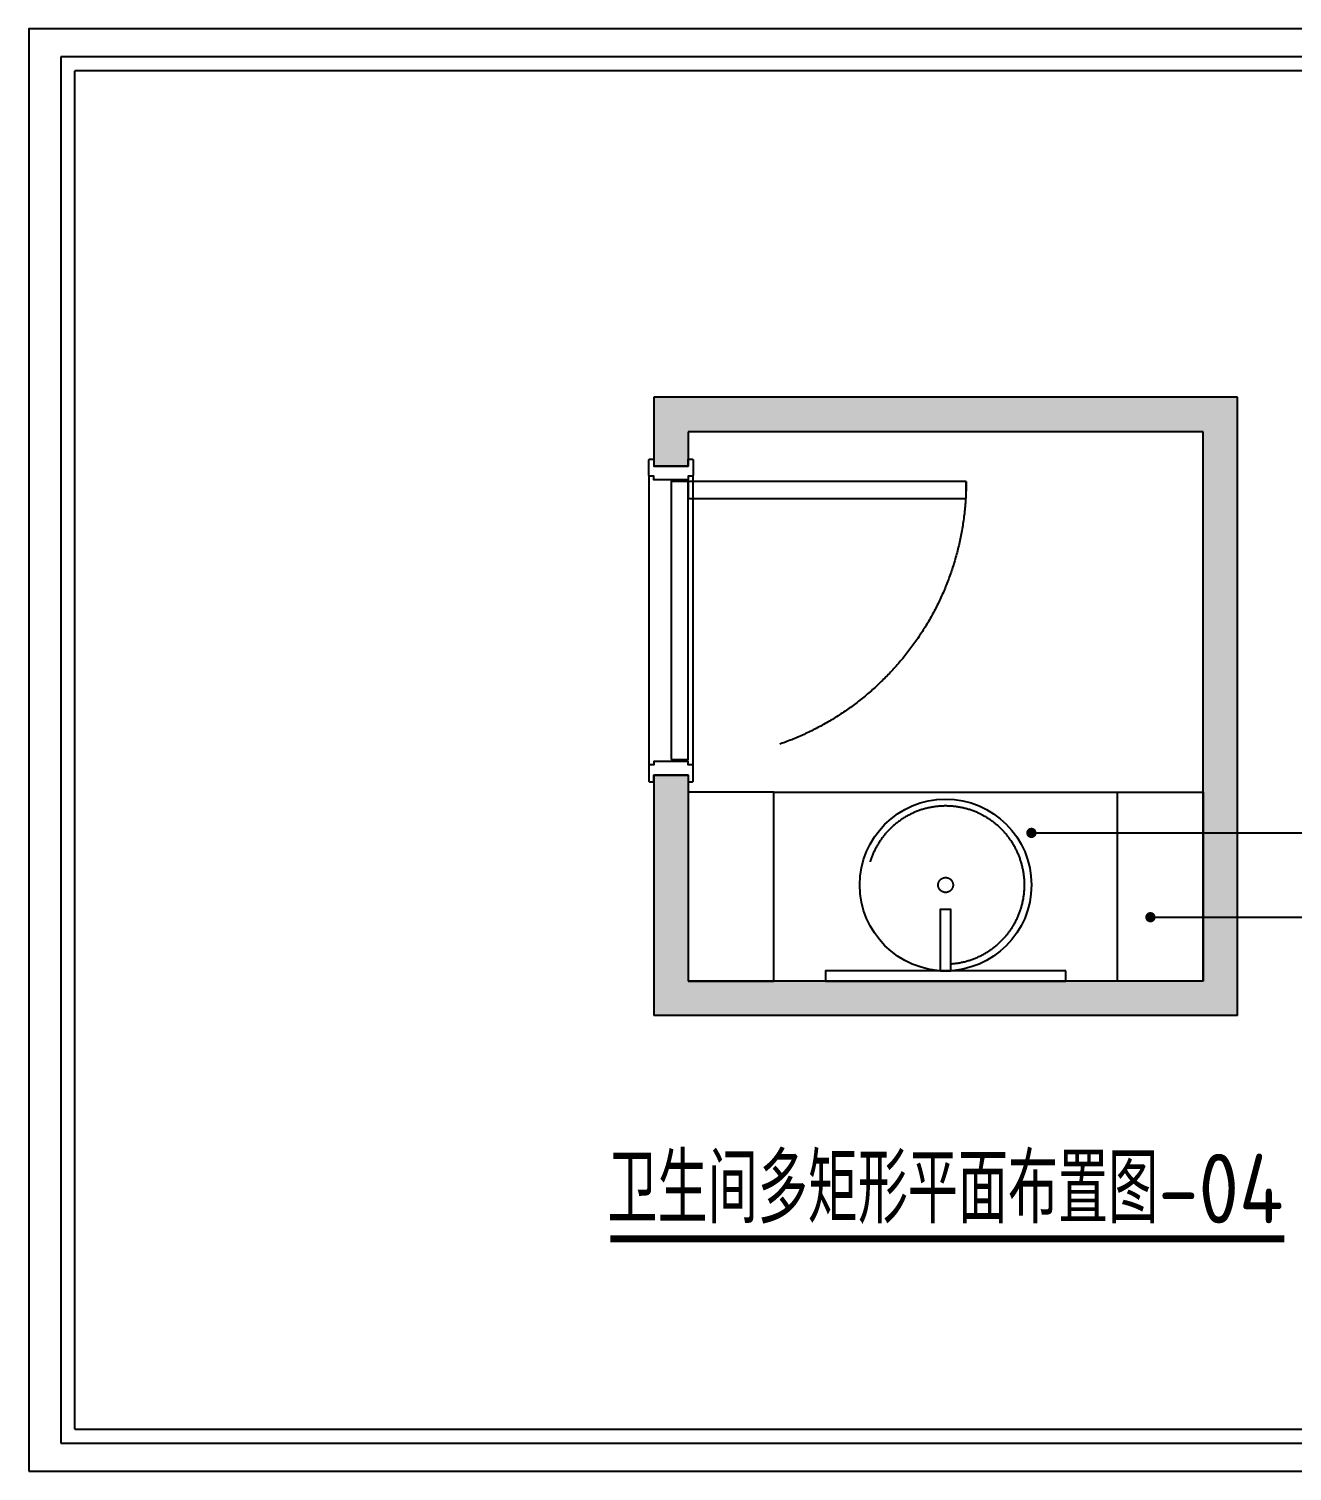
# Model space of a CAD drawing. Extents: x 23971 to 232415, y -48119 to 67869.
# Drawn here: x 202540 to 206221, y -2178 to 2022 of the extents above; entities that cross this region are included whole.
import ezdxf

# ---------------------------------------------------------------- set-up
doc = ezdxf.new("R2010")
doc.units = 0
doc.header["$LTSCALE"] = 1000
doc.header["$MEASUREMENT"] = 0
doc.linetypes.add('DASHED', pattern=[0.75, 0.5, -0.25])
for name, color, linetype in [('A-rc 混凝土墙', 255, 'Continuous'), ('A-WINDOW-门窗', 153, 'Continuous'), ('D-door门', 42, 'Continuous'), ('D-门套', 42, 'Continuous'), ('DIM_SYMB', 3, 'Continuous'), ('PM-家具', 146, 'Continuous'), ('PUB_DIM', 3, 'Continuous'), ('PUB_TEXT', 7, 'Continuous'), ('活动家具', 7, 'Continuous')]:
    doc.layers.add(name, color=color, linetype=linetype)
doc.styles.get("Standard").update_dxf_attribs({"font": 'gbenor.shx', "bigfont": 'gbcbig.shx'})
doc.dimstyles.new('ISO-25', dxfattribs={"dimtxt": 2.5, "dimasz": 2.5, "dimexe": 1.25, "dimexo": 0.625, "dimtad": 1, "dimtxsty": 'Standard', "dimcen": 2.5, "dimadec": 0, "dimazin": 0, "dimtfac": 1, "dimtmove": 0, "dimatfit": 3, "dimfxl": 1, "dimarcsym": 0})

# ---------------------------------------------------------------- blocks, each defined once
blk = doc.blocks.new('dgdfgf45242')
at = {"layer": 'A-WINDOW-门窗', "color": 250, "linetype": 'DASHED', "ltscale": 2}
for points in [[(19048.8, 7603.3), (19892.8, 7603.3)], [(19892.8, 7473.3), (19048.8, 7473.3)]]:
    blk.add_lwpolyline(points, dxfattribs=at)
at = {"layer": 'A-WINDOW-门窗', "color": 250, "linetype": 'DASHED', "ltscale": 2, "elevation": 0}
blk.add_lwpolyline([(19115.8, 6678.3), (19065.8, 6678.3), (19065.8, 7488.3), (19115.8, 7488.3), (19115.8, 7478.3), (19115.8, 7478.3), (19115.8, 6688.3), (19115.8, 6688.3), (19115.8, 6678.3)], dxfattribs=at)
at = {"layer": 'A-WINDOW-门窗', "color": 250, "linetype": 'DASHED', "ltscale": 2}
blk.add_arc((19065.8, 7488.3, 0), 810, 270, 0, dxfattribs=at)
at = {"layer": 'D-door门', "ltscale": 0.5, "elevation": 0}
blk.add_lwpolyline([(19875.8, 7538.3), (19875.8, 7488.3), (19065.8, 7488.3), (19065.8, 7538.3), (19075.8, 7538.3), (19075.8, 7538.3), (19865.8, 7538.3), (19865.8, 7538.3), (19875.8, 7538.3)], dxfattribs=at)
at = {"layer": 'D-门套', "lineweight": 25}
for points in [[(19000.8, 7488.3), (19000.8, 7475.3), (19002.8, 7473.3), (19048.8, 7473.3), (19050.8, 7475.3), (19050.8, 7488.3), (19060.8, 7488.3), (19060.8, 7588.3), (19050.8, 7588.3), (19050.8, 7601.3), (19048.8, 7603.3), (19002.8, 7603.3), (19000.8, 7601.3), (19000.8, 7588.3), (19020.8, 7588.3), (19020.8, 7488.3), (19000.8, 7488.3)], [(19940.8, 7488.3), (19940.8, 7475.3), (19938.8, 7473.3), (19892.8, 7473.3), (19890.8, 7475.3), (19890.8, 7488.3), (19880.8, 7488.3), (19880.8, 7588.3), (19890.8, 7588.3), (19890.8, 7601.3), (19892.8, 7603.3), (19938.8, 7603.3), (19940.8, 7601.3), (19940.8, 7588.3), (19920.8, 7588.3), (19920.8, 7488.3), (19940.8, 7488.3)]]:
    blk.add_lwpolyline(points, dxfattribs=at)
blk = doc.blocks.new('20kuang')
at = {"color": 251}
for p, q in [((-187899.8, 32554.2), (-193665.6, 32554.2)), ((-193665.6, 32554.2), (-193665.6, 28516.8)), ((-193665.6, 28516.8), (-187899.8, 28516.8))]:
    blk.add_line(p, q, dxfattribs=at)
for p, q in [((-187940.5, 32513.5), (-193624.9, 32513.5)), ((-193624.9, 28557.5), (-193624.9, 32513.5)), ((-193624.9, 28557.5), (-187940.5, 28557.5))]:
    blk.add_line(p, q)
blk.add_lwpolyline([(-193758.5, 28435.5), (-187818.5, 28435.5), (-187818.5, 32635.5), (-193758.5, 32635.5)], close=True)

msp = doc.modelspace()

# ---------------------------------------------------------------- hatches: boundary and pattern name
at = {"layer": '活动家具'}
h = msp.add_hatch(dxfattribs=at)
h.set_pattern_fill('钢筋混凝土', color=251, scale=10, angle=180)
h.set_pattern_definition([(225, (336646.695, 43155.953), (17.6776695, -17.6776695), []), (230, (336646.695, 43155.95), (-71.726018, 6.275213), [7.5, -82.5]), (175, (336646.695, 43155.95), (13.875133, -75.219213), [6, -66]), (280.4514, (336640.72, 43156.476), (-57.850938, -68.943954), [6.37402, -70.11421]), (226.1842, (336646.695, 43135.95), (-106.724105, 16.5519), [11.25, -123.75]), (276.6356, (336637.8, 43137.33), (-93.46627, -97.41179), [9.56103, -105.1713]), (171.1842, (336646.7, 43135.95), (-93.466195, -97.41186), [9, -99]), (201, (336636.695, 43140.95), (-59.690705, 40.26189), [7.5, -82.5]), (146, (336636.695, 43140.95), (-24.331533, -72.515005), [6, -66]), (251.4514, (336631.72, 43144.31), (-84.022263, -32.25305), [6.37402, -70.11421]), (217.5, (336646.695, 43155.953), (-1.2159855, -33.2893854), [0, -65.2, 0, -67, 0, -66.25]), (187.5, (336646.695, 43155.953), (-26.306954, -39.441171), [0, -38.2, 0, -63.7, 0, -25.25]), (147.5, (336668.995, 43155.953), (-53.3822436, 2.255487), [0, -25, 0, -78, 0, -103.5]), (137.5, (336678.995, 43155.953), (-58.318617, -10.010498), [0, -32.5, 0, -51.8, 0, -73.5])])
h.paths.add_polyline_path([(206061.2, 949), (204361.2, 949), (204361.2, 749), (204461.2, 749), (204461.2, 849), (205961.2, 849), (205961.2, -751), (205711.2, -751), (204711.2, -751), (204461.2, -751), (204461.2, -201), (204461.2, -151), (204361.2, -151), (204361.2, -851), (206061.2, -851)])

# ---------------------------------------------------------------- linework, layer by layer
at = {"layer": 'A-rc 混凝土墙'}
for p, q in [((204361.2, 949), (204361.2, 749)), ((206061.2, 949), (204361.2, 949)), ((206061.2, -851), (206061.2, 949)), ((204461.2, 849), (204461.2, 749)), ((205961.2, 849), (204461.2, 849)), ((205961.2, -751), (205961.2, 849)), ((204461.2, 749), (204361.2, 749)), ((204361.2, -151), (204361.2, -851)), ((204461.2, -151), (204361.2, -151)), ((204461.2, -151), (204461.2, -751)), ((205961.2, -751), (204461.2, -751)), ((206061.2, -851), (204361.2, -851))]:
    msp.add_line(p, q, dxfattribs=at)
at = {"layer": 'A-WINDOW-门窗', "color": 9}
for p, q in [((204461.2, -201), (204461.2, -751)), ((204461.2, -751), (204711.2, -751)), ((205711.2, -751), (204711.2, -751))]:
    msp.add_line(p, q, dxfattribs=at)
at = {"layer": 'A-WINDOW-门窗', "color": 250, "linetype": 'DASHED', "ltscale": 2}
msp.add_circle((205211.2, -471), 21.7, dxfattribs=at)
msp.add_arc((205211.2, -471), 230, 273.8796, 266.1204, dxfattribs=at)
at = {"layer": 'DIM_SYMB', "const_width": 21}
msp.add_lwpolyline([(204234.1, -1501.3), (206197.7, -1501.3)], dxfattribs=at)
at = {"layer": 'PM-家具'}
for p, q in [((204711.2, -201), (204461.2, -201)), ((204711.2, -201), (205711.2, -201)), ((204711.2, -751), (204711.2, -201)), ((205711.2, -201), (205711.2, -751)), ((205711.2, -201), (205961.2, -201)), ((205961.2, -201), (205961.2, -751)), ((205961.2, -751), (205711.2, -751))]:
    msp.add_line(p, q, dxfattribs=at)
for points in [[(205195.7, -721), (205226.8, -721), (205226.8, -542.1), (205195.7, -542.1)], [(205561.2, -721), (204861.2, -721), (204861.2, -751), (205561.2, -751)]]:
    msp.add_lwpolyline(points, close=True, dxfattribs=at)
msp.add_circle((205211.2, -471), 250, dxfattribs=at)

# ---------------------------------------------------------------- block references
at = {"color": 146}
msp.add_blockref('20kuang', (396298.7, -30613.5), dxfattribs=at)
at = {"xscale": -1, "rotation": 90}
msp.add_blockref('dgdfgf45242', (211949.5, 19769.8), dxfattribs=at)

# ---------------------------------------------------------------- texts
at = {"layer": 'PUB_TEXT'}
msp.add_text('卫生间多矩形平面布置图-04', height=202.553, dxfattribs=at).set_placement((204226.3, -1456.5))

# ---------------------------------------------------------------- leaders
at = {"layer": 'PUB_DIM'}
for points in [[(205461.2, -319.4), (206761.8, -319.4)], [(205808, -564.9), (206761.8, -564.9)]]:
    msp.add_leader(points, dimstyle='ISO-25', override={"dimscale": 0, "dimasz": 120, "dimtad": 0, "dimldrblk": 'DotSmall', "dimfxl": 100, "dimfxlon": 1, "dimarcsym": 1}, dxfattribs=at)

doc.saveas('drawing.dxf')
